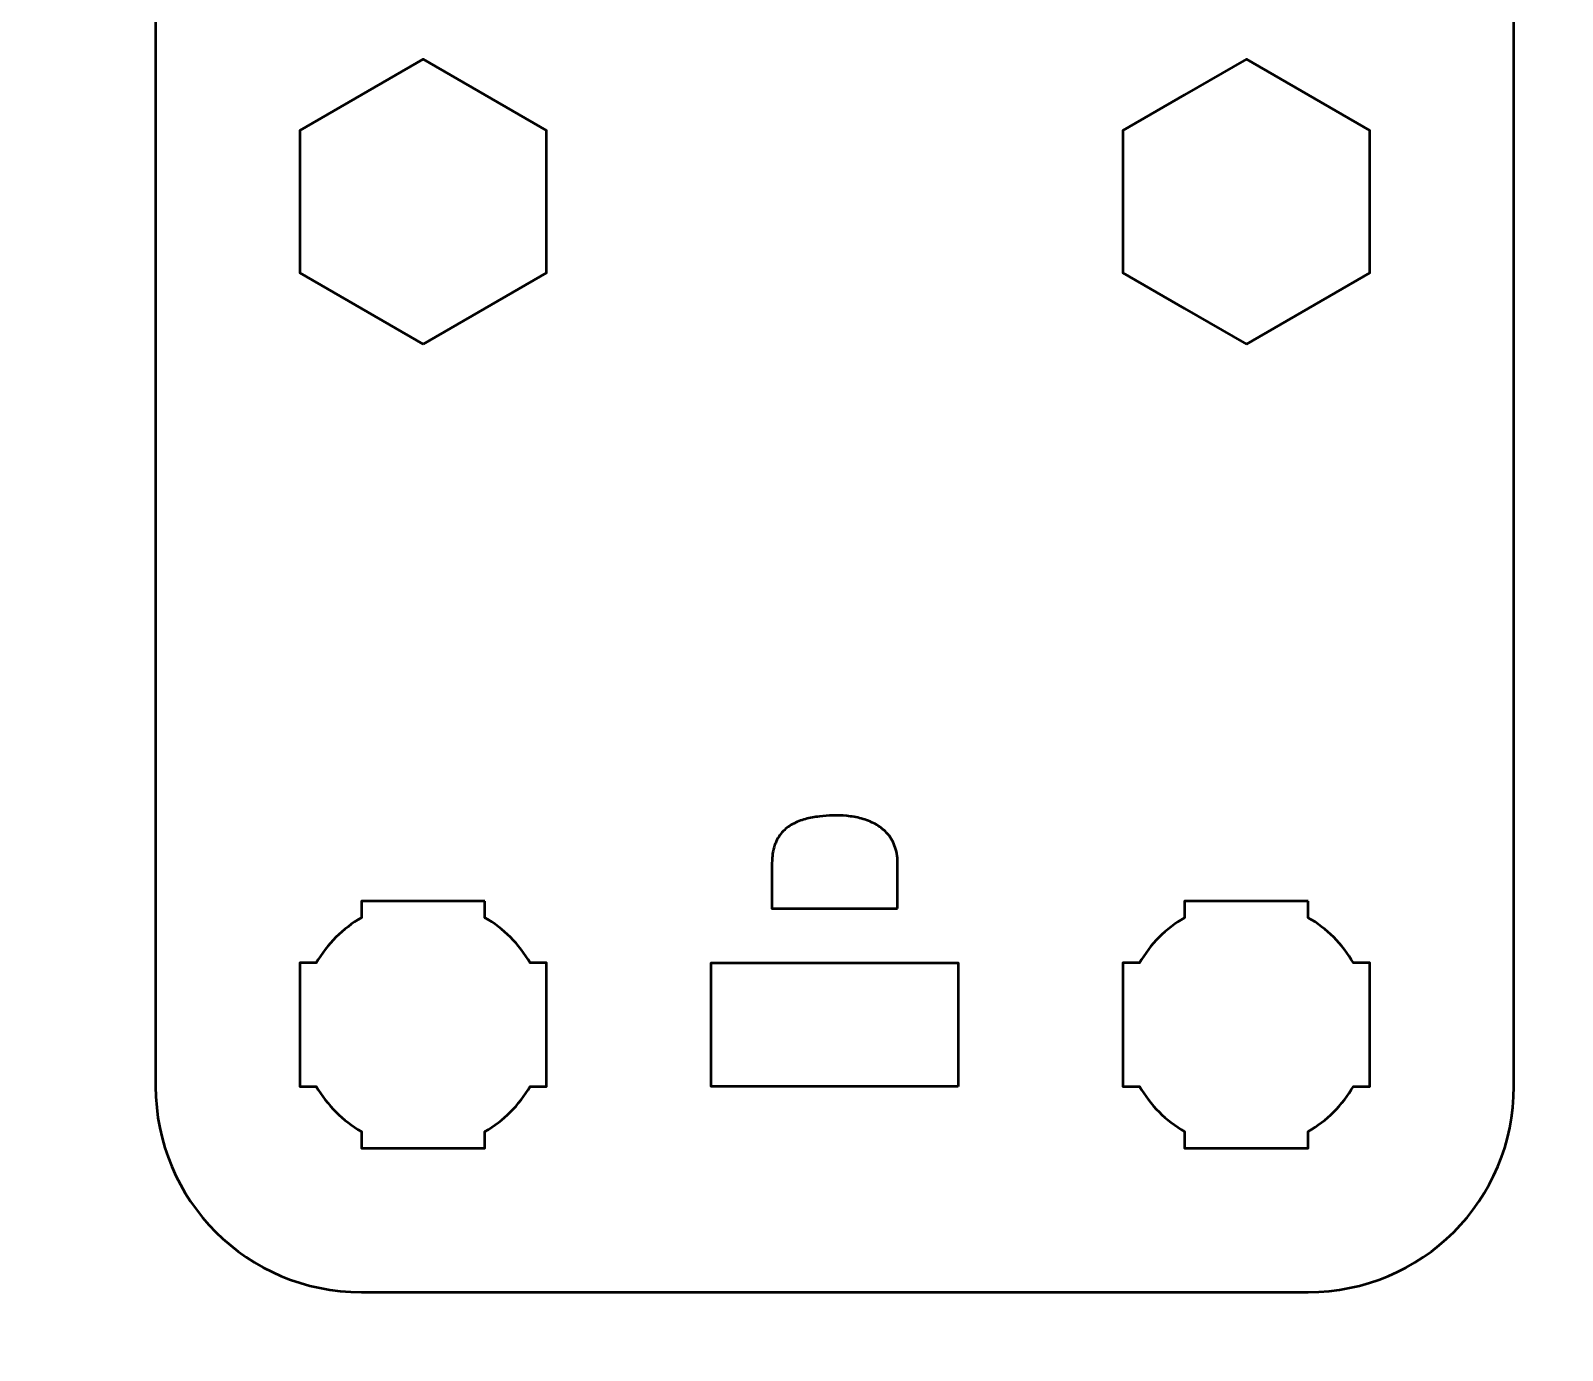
# Model space of a CAD drawing. Header units: centimetres. Extents: x -21 to 0, y -29.7 to 0.
# Drawn here: x -8.054 to -4.332, y -23.142 to -19.935 of the extents above; entities that cross this region are included whole.
import ezdxf

# ---------------------------------------------------------------- set-up
doc = ezdxf.new("R2010")
doc.units = ezdxf.units.CM
doc.header["$MEASUREMENT"] = 0
doc.layers.add('Layer 1', color=7, linetype='Continuous')

msp = doc.modelspace()

# ---------------------------------------------------------------- linework, layer by layer
at = {"layer": 'Layer 1', "color": 1, "lineweight": 53}
msp.add_open_spline([(-21.00003, -29.19995), (-21.00003, -29.19995), (-21.00003, -5.29992), (-21.00003, -5.29992), (-21.00003, -5.29992), (-21.00003, -5.21709), (-20.93286, -5.14992), (-20.85003, -5.14992), (-20.85003, -5.14992), (-20.7672, -5.14992), (-20.70003, -5.08275), (-20.70003, -4.99992), (-20.70003, -4.99992), (-20.70003, -4.91709), (-20.7672, -4.84992), (-20.85003, -4.84992), (-20.85003, -4.84992), (-20.93286, -4.84992), (-21.00003, -4.78275), (-21.00003, -4.69992), (-21.00003, -4.69992), (-21.00003, -4.61709), (-20.93286, -4.54992), (-20.85003, -4.54992), (-20.85003, -4.54992), (-20.7672, -4.54992), (-20.70003, -4.48275), (-20.70003, -4.39992), (-20.70003, -4.39992), (-20.70003, -4.31709), (-20.7672, -4.24992), (-20.85003, -4.24992), (-20.85003, -4.24992), (-20.93286, -4.24992), (-21.00003, -4.18275), (-21.00003, -4.09992), (-21.00003, -4.09992), (-21.00003, -4.01709), (-20.93286, -3.94992), (-20.85003, -3.94992), (-20.85003, -3.94992), (-20.7672, -3.94992), (-20.70003, -3.88275), (-20.70003, -3.79992), (-20.70003, -3.79992), (-20.70003, -3.71709), (-20.7672, -3.64992), (-20.85003, -3.64992), (-20.85003, -3.64992), (-20.93286, -3.64992), (-21.00003, -3.58275), (-21.00003, -3.49992), (-21.00003, -3.49992), (-21.00003, -3.41709), (-20.93286, -3.34992), (-20.85003, -3.34992), (-20.85003, -3.34992), (-20.7672, -3.34992), (-20.70003, -3.28275), (-20.70003, -3.19992), (-20.70003, -3.19992), (-20.70003, -3.11709), (-20.7672, -3.04992), (-20.85003, -3.04992), (-20.85003, -3.04992), (-20.93286, -3.04992), (-21.00003, -2.98275), (-21.00003, -2.89992), (-21.00003, -2.89992), (-21.00003, -2.81709), (-20.93286, -2.74992), (-20.85003, -2.74992), (-20.85003, -2.74992), (-20.7672, -2.74992), (-20.70003, -2.68275), (-20.70003, -2.59992), (-20.70003, -2.59992), (-20.70003, -2.51709), (-20.7672, -2.44992), (-20.85003, -2.44992), (-20.85003, -2.44992), (-20.93286, -2.44992), (-21.00003, -2.38275), (-21.00003, -2.29992), (-21.00003, -2.29992), (-21.00003, -2.21709), (-20.93286, -2.14992), (-20.85003, -2.14992), (-20.85003, -2.14992), (-20.7672, -2.14992), (-20.70003, -2.08275), (-20.70003, -1.99992), (-20.70003, -1.99992), (-20.70003, -1.91709), (-20.7672, -1.84992), (-20.85003, -1.84992), (-20.85003, -1.84992), (-20.93286, -1.84992), (-21.00003, -1.78275), (-21.00003, -1.69992), (-21.00003, -1.69992), (-21.00003, -1.61709), (-20.93286, -1.54992), (-20.85003, -1.54992), (-20.85003, -1.54992), (-20.7672, -1.54992), (-20.70003, -1.48275), (-20.70003, -1.39992), (-20.70003, -1.39992), (-20.70003, -1.31709), (-20.7672, -1.24992), (-20.85003, -1.24992), (-20.85003, -1.24992), (-20.93286, -1.24992), (-21.00003, -1.18275), (-21.00003, -1.09992), (-21.00003, -1.09992), (-21.00003, -1.09992), (-21.00003, -0.49992), (-21.00003, -0.49992), (-21.00003, -0.49992), (-21.00003, -0.22295), (-20.77694, 0.00004), (-20.49994, 0.00004), (-20.49994, 0.00004), (-20.49994, 0.00004), (-0.50008, 0.00004), (-0.50008, 0.00004), (-0.50008, 0.00004), (-0.22294, 0.00004), (0.00002, -0.22295), (0.00002, -0.49992), (0.00002, -0.49992), (0.00002, -0.49992), (0.00002, -29.19995), (0.00002, -29.19995), (0.00002, -29.19995), (0.00002, -29.47695), (-0.22294, -29.70004), (-0.50008, -29.70004), (-0.50008, -29.70004), (-0.50008, -29.70004), (-20.49994, -29.70004), (-20.49994, -29.70004), (-20.49994, -29.70004), (-20.77694, -29.70004), (-21.00003, -29.47695), (-21.00003, -29.19995)], degree=3, knots=[0, 0, 0, 0, 0.027027, 0.027027, 0.027027, 0.027027, 0.0540541, 0.0540541, 0.0540541, 0.0540541, 0.0810811, 0.0810811, 0.0810811, 0.0810811, 0.1081081, 0.1081081, 0.1081081, 0.1081081, 0.1351351, 0.1351351, 0.1351351, 0.1351351, 0.1621622, 0.1621622, 0.1621622, 0.1621622, 0.1891892, 0.1891892, 0.1891892, 0.1891892, 0.2162162, 0.2162162, 0.2162162, 0.2162162, 0.2432432, 0.2432432, 0.2432432, 0.2432432, 0.2702703, 0.2702703, 0.2702703, 0.2702703, 0.2972973, 0.2972973, 0.2972973, 0.2972973, 0.3243243, 0.3243243, 0.3243243, 0.3243243, 0.3513514, 0.3513514, 0.3513514, 0.3513514, 0.3783784, 0.3783784, 0.3783784, 0.3783784, 0.4054054, 0.4054054, 0.4054054, 0.4054054, 0.4324324, 0.4324324, 0.4324324, 0.4324324, 0.4594595, 0.4594595, 0.4594595, 0.4594595, 0.4864865, 0.4864865, 0.4864865, 0.4864865, 0.5135135, 0.5135135, 0.5135135, 0.5135135, 0.5405405, 0.5405405, 0.5405405, 0.5405405, 0.5675676, 0.5675676, 0.5675676, 0.5675676, 0.5945946, 0.5945946, 0.5945946, 0.5945946, 0.6216216, 0.6216216, 0.6216216, 0.6216216, 0.6486486, 0.6486486, 0.6486486, 0.6486486, 0.6756757, 0.6756757, 0.6756757, 0.6756757, 0.7027027, 0.7027027, 0.7027027, 0.7027027, 0.7297297, 0.7297297, 0.7297297, 0.7297297, 0.7567568, 0.7567568, 0.7567568, 0.7567568, 0.7837838, 0.7837838, 0.7837838, 0.7837838, 0.8108108, 0.8108108, 0.8108108, 0.8108108, 0.8378378, 0.8378378, 0.8378378, 0.8378378, 0.8648649, 0.8648649, 0.8648649, 0.8648649, 0.8918919, 0.8918919, 0.8918919, 0.8918919, 0.9189189, 0.9189189, 0.9189189, 0.9189189, 0.9459459, 0.9459459, 0.9459459, 0.9459459, 0.972973, 0.972973, 0.972973, 0.972973, 1, 1, 1, 1], dxfattribs=at)
at = {"layer": 'Layer 1', "color": 3, "lineweight": 53}
msp.add_open_spline([(-4.45002, -16.20008), (-4.45002, -16.20008), (-4.45002, -22.49993), (-4.45002, -22.49993), (-4.45002, -22.49993), (-4.45002, -22.77706), (-4.67312, -23.00002), (-4.95012, -23.00002), (-4.95012, -23.00002), (-4.95012, -23.00002), (-7.25004, -23.00002), (-7.25004, -23.00002), (-7.25004, -23.00002), (-7.52705, -23.00002), (-7.75, -22.77706), (-7.75, -22.49993), (-7.75, -22.49993), (-7.75, -22.49993), (-7.75, -16.20008), (-7.75, -16.20008), (-7.75, -16.20008), (-7.75, -15.92309), (-7.52705, -15.7), (-7.25004, -15.7), (-7.25004, -15.7), (-7.25004, -15.7), (-4.95012, -15.7), (-4.95012, -15.7), (-4.95012, -15.7), (-4.67312, -15.7), (-4.45002, -15.92309), (-4.45002, -16.20008)], degree=3, knots=[0, 0, 0, 0, 0.125, 0.125, 0.125, 0.125, 0.25, 0.25, 0.25, 0.25, 0.375, 0.375, 0.375, 0.375, 0.5, 0.5, 0.5, 0.5, 0.625, 0.625, 0.625, 0.625, 0.75, 0.75, 0.75, 0.75, 0.875, 0.875, 0.875, 0.875, 1, 1, 1, 1], dxfattribs=at)
at = {"layer": 'Layer 1', "lineweight": 53}
for points, knots in [([(-7.1, -20.69638), (-7.1, -20.69638), (-7.25, -20.60979), (-7.25, -20.60979), (-7.25, -20.60979), (-7.25, -20.60979), (-7.4, -20.52317), (-7.4, -20.52317), (-7.4, -20.52317), (-7.4, -20.52317), (-7.4, -20.34999), (-7.4, -20.34999), (-7.4, -20.34999), (-7.4, -20.34999), (-7.4, -20.17681), (-7.4, -20.17681), (-7.4, -20.17681), (-7.4, -20.17681), (-7.25, -20.09019), (-7.25, -20.09019), (-7.25, -20.09019), (-7.25, -20.09019), (-7.1, -20.0036), (-7.1, -20.0036), (-7.1, -20.0036), (-7.1, -20.0036), (-6.95, -20.09019), (-6.95, -20.09019), (-6.95, -20.09019), (-6.95, -20.09019), (-6.8, -20.17681), (-6.8, -20.17681), (-6.8, -20.17681), (-6.8, -20.17681), (-6.8, -20.34999), (-6.8, -20.34999), (-6.8, -20.34999), (-6.8, -20.34999), (-6.8, -20.52317), (-6.8, -20.52317), (-6.8, -20.52317), (-6.8, -20.52317), (-6.95, -20.60979), (-6.95, -20.60979), (-6.95, -20.60979), (-6.95, -20.60979), (-7.1, -20.69638), (-7.1, -20.69638)], [0, 0, 0, 0, 0.0833333, 0.0833333, 0.0833333, 0.0833333, 0.1666667, 0.1666667, 0.1666667, 0.1666667, 0.25, 0.25, 0.25, 0.25, 0.3333333, 0.3333333, 0.3333333, 0.3333333, 0.4166667, 0.4166667, 0.4166667, 0.4166667, 0.5, 0.5, 0.5, 0.5, 0.5833333, 0.5833333, 0.5833333, 0.5833333, 0.6666667, 0.6666667, 0.6666667, 0.6666667, 0.75, 0.75, 0.75, 0.75, 0.8333333, 0.8333333, 0.8333333, 0.8333333, 0.9166667, 0.9166667, 0.9166667, 0.9166667, 1, 1, 1, 1]), ([(-5.1, -20.69638), (-5.1, -20.69638), (-5.25, -20.60979), (-5.25, -20.60979), (-5.25, -20.60979), (-5.25, -20.60979), (-5.4, -20.52317), (-5.4, -20.52317), (-5.4, -20.52317), (-5.4, -20.52317), (-5.4, -20.34999), (-5.4, -20.34999), (-5.4, -20.34999), (-5.4, -20.34999), (-5.4, -20.17681), (-5.4, -20.17681), (-5.4, -20.17681), (-5.4, -20.17681), (-5.25, -20.09019), (-5.25, -20.09019), (-5.25, -20.09019), (-5.25, -20.09019), (-5.1, -20.0036), (-5.1, -20.0036), (-5.1, -20.0036), (-5.1, -20.0036), (-4.95, -20.09019), (-4.95, -20.09019), (-4.95, -20.09019), (-4.95, -20.09019), (-4.8, -20.17681), (-4.8, -20.17681), (-4.8, -20.17681), (-4.8, -20.17681), (-4.8, -20.34999), (-4.8, -20.34999), (-4.8, -20.34999), (-4.8, -20.34999), (-4.8, -20.52317), (-4.8, -20.52317), (-4.8, -20.52317), (-4.8, -20.52317), (-4.95, -20.60979), (-4.95, -20.60979), (-4.95, -20.60979), (-4.95, -20.60979), (-5.1, -20.69638), (-5.1, -20.69638)], [0, 0, 0, 0, 0.0833333, 0.0833333, 0.0833333, 0.0833333, 0.1666667, 0.1666667, 0.1666667, 0.1666667, 0.25, 0.25, 0.25, 0.25, 0.3333333, 0.3333333, 0.3333333, 0.3333333, 0.4166667, 0.4166667, 0.4166667, 0.4166667, 0.5, 0.5, 0.5, 0.5, 0.5833333, 0.5833333, 0.5833333, 0.5833333, 0.6666667, 0.6666667, 0.6666667, 0.6666667, 0.75, 0.75, 0.75, 0.75, 0.8333333, 0.8333333, 0.8333333, 0.8333333, 0.9166667, 0.9166667, 0.9166667, 0.9166667, 1, 1, 1, 1]), ([(-6.94993, -22.04999), (-6.94993, -22.04999), (-6.94993, -22.0901), (-6.94993, -22.0901), (-6.94993, -22.0901), (-6.90445, -22.11642), (-6.86642, -22.15445), (-6.84011, -22.19992), (-6.84011, -22.19992), (-6.84011, -22.19992), (-6.8, -22.19992), (-6.8, -22.19992), (-6.8, -22.19992), (-6.8, -22.19992), (-6.8, -22.34999), (-6.8, -22.34999), (-6.8, -22.34999), (-6.8, -22.34999), (-6.8, -22.49992), (-6.8, -22.49992), (-6.8, -22.49992), (-6.8, -22.49992), (-6.84011, -22.49992), (-6.84011, -22.49992), (-6.84011, -22.49992), (-6.86642, -22.54554), (-6.90445, -22.58346), (-6.94993, -22.60978), (-6.94993, -22.60978), (-6.94993, -22.60978), (-6.94993, -22.65), (-6.94993, -22.65), (-6.94993, -22.65), (-6.94993, -22.65), (-7.1, -22.65), (-7.1, -22.65), (-7.1, -22.65), (-7.1, -22.65), (-7.24993, -22.65), (-7.24993, -22.65), (-7.24993, -22.65), (-7.24993, -22.65), (-7.24993, -22.60978), (-7.24993, -22.60978), (-7.24993, -22.60978), (-7.2954, -22.58346), (-7.33343, -22.54554), (-7.35975, -22.49992), (-7.35975, -22.49992), (-7.35975, -22.49992), (-7.4, -22.49992), (-7.4, -22.49992), (-7.4, -22.49992), (-7.4, -22.49992), (-7.4, -22.34999), (-7.4, -22.34999), (-7.4, -22.34999), (-7.4, -22.34999), (-7.4, -22.19992), (-7.4, -22.19992), (-7.4, -22.19992), (-7.4, -22.19992), (-7.35975, -22.19992), (-7.35975, -22.19992), (-7.35975, -22.19992), (-7.33343, -22.15445), (-7.2954, -22.11642), (-7.24993, -22.0901), (-7.24993, -22.0901), (-7.24993, -22.0901), (-7.24993, -22.04999), (-7.24993, -22.04999), (-7.24993, -22.04999), (-7.24993, -22.04999), (-7.1, -22.04999), (-7.1, -22.04999), (-7.1, -22.04999), (-7.1, -22.04999), (-6.94993, -22.04999), (-6.94993, -22.04999)], [0, 0, 0, 0, 0.05, 0.05, 0.05, 0.05, 0.1, 0.1, 0.1, 0.1, 0.15, 0.15, 0.15, 0.15, 0.2, 0.2, 0.2, 0.2, 0.25, 0.25, 0.25, 0.25, 0.3, 0.3, 0.3, 0.3, 0.35, 0.35, 0.35, 0.35, 0.4, 0.4, 0.4, 0.4, 0.45, 0.45, 0.45, 0.45, 0.5, 0.5, 0.5, 0.5, 0.55, 0.55, 0.55, 0.55, 0.6, 0.6, 0.6, 0.6, 0.65, 0.65, 0.65, 0.65, 0.7, 0.7, 0.7, 0.7, 0.75, 0.75, 0.75, 0.75, 0.8, 0.8, 0.8, 0.8, 0.85, 0.85, 0.85, 0.85, 0.9, 0.9, 0.9, 0.9, 0.95, 0.95, 0.95, 0.95, 1, 1, 1, 1]), ([(-4.94993, -22.04999), (-4.94993, -22.04999), (-4.94993, -22.0901), (-4.94993, -22.0901), (-4.94993, -22.0901), (-4.90445, -22.11642), (-4.86642, -22.15445), (-4.84011, -22.19992), (-4.84011, -22.19992), (-4.84011, -22.19992), (-4.8, -22.19992), (-4.8, -22.19992), (-4.8, -22.19992), (-4.8, -22.19992), (-4.8, -22.34999), (-4.8, -22.34999), (-4.8, -22.34999), (-4.8, -22.34999), (-4.8, -22.49992), (-4.8, -22.49992), (-4.8, -22.49992), (-4.8, -22.49992), (-4.84011, -22.49992), (-4.84011, -22.49992), (-4.84011, -22.49992), (-4.86642, -22.54554), (-4.90445, -22.58346), (-4.94993, -22.60978), (-4.94993, -22.60978), (-4.94993, -22.60978), (-4.94993, -22.65), (-4.94993, -22.65), (-4.94993, -22.65), (-4.94993, -22.65), (-5.1, -22.65), (-5.1, -22.65), (-5.1, -22.65), (-5.1, -22.65), (-5.24993, -22.65), (-5.24993, -22.65), (-5.24993, -22.65), (-5.24993, -22.65), (-5.24993, -22.60978), (-5.24993, -22.60978), (-5.24993, -22.60978), (-5.2954, -22.58346), (-5.33343, -22.54554), (-5.35975, -22.49992), (-5.35975, -22.49992), (-5.35975, -22.49992), (-5.4, -22.49992), (-5.4, -22.49992), (-5.4, -22.49992), (-5.4, -22.49992), (-5.4, -22.34999), (-5.4, -22.34999), (-5.4, -22.34999), (-5.4, -22.34999), (-5.4, -22.19992), (-5.4, -22.19992), (-5.4, -22.19992), (-5.4, -22.19992), (-5.35975, -22.19992), (-5.35975, -22.19992), (-5.35975, -22.19992), (-5.33343, -22.15445), (-5.2954, -22.11642), (-5.24993, -22.0901), (-5.24993, -22.0901), (-5.24993, -22.0901), (-5.24993, -22.04999), (-5.24993, -22.04999), (-5.24993, -22.04999), (-5.24993, -22.04999), (-5.1, -22.04999), (-5.1, -22.04999), (-5.1, -22.04999), (-5.1, -22.04999), (-4.94993, -22.04999), (-4.94993, -22.04999)], [0, 0, 0, 0, 0.05, 0.05, 0.05, 0.05, 0.1, 0.1, 0.1, 0.1, 0.15, 0.15, 0.15, 0.15, 0.2, 0.2, 0.2, 0.2, 0.25, 0.25, 0.25, 0.25, 0.3, 0.3, 0.3, 0.3, 0.35, 0.35, 0.35, 0.35, 0.4, 0.4, 0.4, 0.4, 0.45, 0.45, 0.45, 0.45, 0.5, 0.5, 0.5, 0.5, 0.55, 0.55, 0.55, 0.55, 0.6, 0.6, 0.6, 0.6, 0.65, 0.65, 0.65, 0.65, 0.7, 0.7, 0.7, 0.7, 0.75, 0.75, 0.75, 0.75, 0.8, 0.8, 0.8, 0.8, 0.85, 0.85, 0.85, 0.85, 0.9, 0.9, 0.9, 0.9, 0.95, 0.95, 0.95, 0.95, 1, 1, 1, 1]), ([(-5.79999, -22.50007), (-5.79999, -22.50007), (-5.79999, -22.20007), (-5.79999, -22.20007), (-5.79999, -22.20007), (-5.79999, -22.20007), (-6.39999, -22.20007), (-6.39999, -22.20007), (-6.39999, -22.20007), (-6.39999, -22.20007), (-6.39999, -22.50007), (-6.39999, -22.50007), (-6.39999, -22.50007), (-6.39999, -22.50007), (-5.79999, -22.50007), (-5.79999, -22.50007)], [0, 0, 0, 0, 0.25, 0.25, 0.25, 0.25, 0.5, 0.5, 0.5, 0.5, 0.75, 0.75, 0.75, 0.75, 1, 1, 1, 1])]:
    msp.add_open_spline(points, degree=3, knots=knots, dxfattribs=at)
at = {"layer": 'Layer 1', "color": 5, "lineweight": 53}
msp.add_open_spline([(-5.94738, -22.06742), (-5.94738, -22.06742), (-6.2526, -22.06742), (-6.2526, -22.06742), (-6.2526, -22.06742), (-6.2526, -22.06742), (-6.2526, -21.95735), (-6.2526, -21.95735), (-6.2526, -21.95735), (-6.25253, -21.94063), (-6.25034, -21.92617), (-6.24604, -21.91396), (-6.24604, -21.91396), (-6.24174, -21.90183), (-6.23581, -21.89153), (-6.22833, -21.8832), (-6.22833, -21.8832), (-6.22078, -21.87481), (-6.2121, -21.86803), (-6.2023, -21.86274), (-6.2023, -21.86274), (-6.19256, -21.85745), (-6.18212, -21.85336), (-6.17104, -21.85046), (-6.17104, -21.85046), (-6.16003, -21.84757), (-6.14881, -21.84553), (-6.13746, -21.84426), (-6.13746, -21.84426), (-6.1261, -21.84299), (-6.11509, -21.84214), (-6.10444, -21.84179), (-6.10444, -21.84179), (-6.09378, -21.84129), (-6.08256, -21.84164), (-6.07078, -21.84277), (-6.07078, -21.84277), (-6.059, -21.8439), (-6.04722, -21.84602), (-6.0355, -21.84919), (-6.0355, -21.84919), (-6.02379, -21.8523), (-6.01264, -21.85674), (-6.00206, -21.86239), (-6.00206, -21.86239), (-5.99155, -21.8681), (-5.98216, -21.8753), (-5.97398, -21.88391), (-5.97398, -21.88391), (-5.96579, -21.89259), (-5.9593, -21.90296), (-5.95458, -21.91509), (-5.95458, -21.91509), (-5.94985, -21.92723), (-5.94745, -21.94134), (-5.94738, -21.95735), (-5.94738, -21.95735), (-5.94738, -21.95735), (-5.94738, -22.06742), (-5.94738, -22.06742)], degree=3, knots=[0, 0, 0, 0, 0.0666667, 0.0666667, 0.0666667, 0.0666667, 0.1333333, 0.1333333, 0.1333333, 0.1333333, 0.2, 0.2, 0.2, 0.2, 0.2666667, 0.2666667, 0.2666667, 0.2666667, 0.3333333, 0.3333333, 0.3333333, 0.3333333, 0.4, 0.4, 0.4, 0.4, 0.4666667, 0.4666667, 0.4666667, 0.4666667, 0.5333333, 0.5333333, 0.5333333, 0.5333333, 0.6, 0.6, 0.6, 0.6, 0.6666667, 0.6666667, 0.6666667, 0.6666667, 0.7333333, 0.7333333, 0.7333333, 0.7333333, 0.8, 0.8, 0.8, 0.8, 0.8666667, 0.8666667, 0.8666667, 0.8666667, 0.9333333, 0.9333333, 0.9333333, 0.9333333, 1, 1, 1, 1], dxfattribs=at)
msp.add_open_spline([(-5.94738, -22.06742), (-5.94738, -22.06742), (-6.2526, -22.06742), (-6.2526, -22.06742), (-6.2526, -22.06742), (-6.2526, -22.06742), (-6.2526, -21.95735), (-6.2526, -21.95735), (-6.2526, -21.95735), (-6.25253, -21.94063), (-6.25034, -21.92617), (-6.24604, -21.91396), (-6.24604, -21.91396), (-6.24174, -21.90183), (-6.23581, -21.89153), (-6.22833, -21.8832), (-6.22833, -21.8832), (-6.22078, -21.87481), (-6.2121, -21.86803), (-6.2023, -21.86274), (-6.2023, -21.86274), (-6.19256, -21.85745), (-6.18212, -21.85336), (-6.17104, -21.85046), (-6.17104, -21.85046), (-6.16003, -21.84757), (-6.14881, -21.84553), (-6.13746, -21.84426), (-6.13746, -21.84426), (-6.1261, -21.84299), (-6.11509, -21.84214), (-6.10444, -21.84179), (-6.10444, -21.84179), (-6.09378, -21.84129), (-6.08256, -21.84164), (-6.07078, -21.84277), (-6.07078, -21.84277), (-6.059, -21.8439), (-6.04722, -21.84602), (-6.0355, -21.84919), (-6.0355, -21.84919), (-6.02379, -21.8523), (-6.01264, -21.85674), (-6.00206, -21.86239), (-6.00206, -21.86239), (-5.99155, -21.8681), (-5.98216, -21.8753), (-5.97398, -21.88391), (-5.97398, -21.88391), (-5.96579, -21.89259), (-5.9593, -21.90296), (-5.95458, -21.91509), (-5.95458, -21.91509), (-5.94985, -21.92723), (-5.94745, -21.94134), (-5.94738, -21.95735), (-5.94738, -21.95735), (-5.94738, -21.95735), (-5.94738, -22.06742), (-5.94738, -22.06742)], degree=3, knots=[0, 0, 0, 0, 0.0666667, 0.0666667, 0.0666667, 0.0666667, 0.1333333, 0.1333333, 0.1333333, 0.1333333, 0.2, 0.2, 0.2, 0.2, 0.2666667, 0.2666667, 0.2666667, 0.2666667, 0.3333333, 0.3333333, 0.3333333, 0.3333333, 0.4, 0.4, 0.4, 0.4, 0.4666667, 0.4666667, 0.4666667, 0.4666667, 0.5333333, 0.5333333, 0.5333333, 0.5333333, 0.6, 0.6, 0.6, 0.6, 0.6666667, 0.6666667, 0.6666667, 0.6666667, 0.7333333, 0.7333333, 0.7333333, 0.7333333, 0.8, 0.8, 0.8, 0.8, 0.8666667, 0.8666667, 0.8666667, 0.8666667, 0.9333333, 0.9333333, 0.9333333, 0.9333333, 1, 1, 1, 1], dxfattribs=at)

doc.saveas('drawing.dxf')
